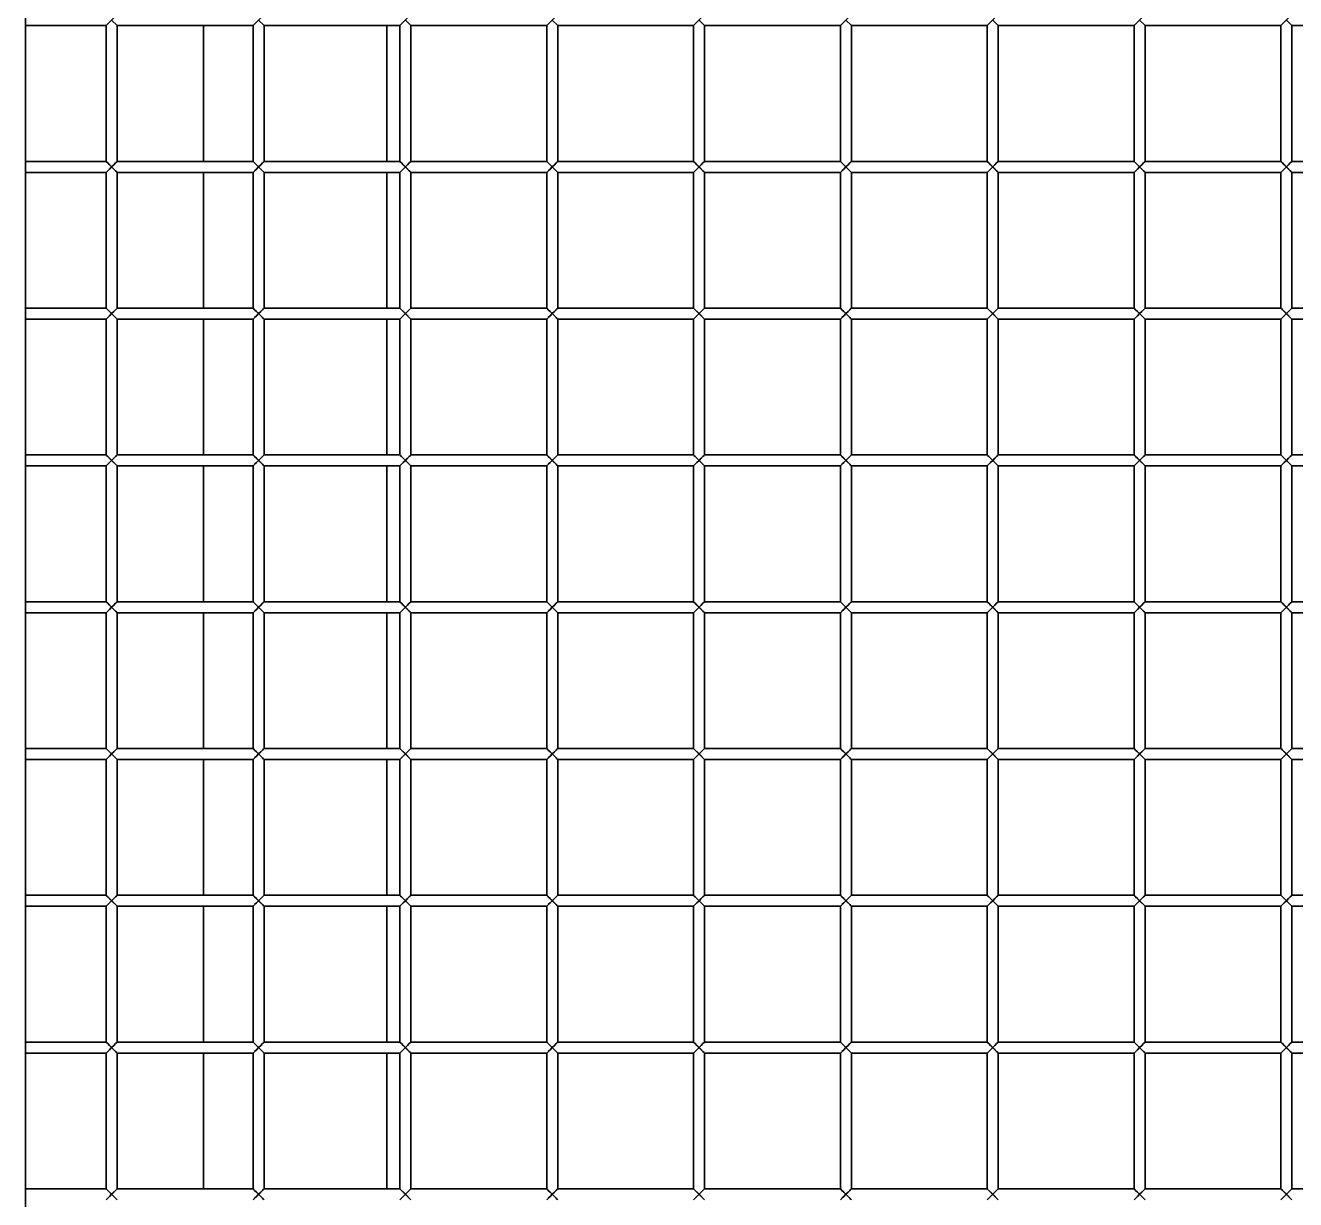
# Model space of a CAD drawing. Header units: millimetres. Extents: x 32496 to 166256, y 3504 to 23939.
# Drawn here: x 96671.3 to 97017.3, y 21598.6 to 21918.6 of the extents above; entities that cross this region are included whole.
import ezdxf

# ---------------------------------------------------------------- set-up
doc = ezdxf.new("R2010")
doc.units = ezdxf.units.MM
doc.layers.get('0').update_dxf_attribs({"lineweight": 35})

# ---------------------------------------------------------------- blocks, each defined once
blk = doc.blocks.new('8-1250')
at = {"linetype": 'Continuous'}
for p, q in [((-3291.63, -32393.79), (-3291.63, -33324.79)), ((-3269.63, -32841.79), (-3266.63, -32838.79)), ((-3229.63, -32841.79), (-3226.63, -32838.79)), ((-3189.63, -32841.79), (-3186.63, -32838.79)), ((-3149.63, -32841.79), (-3146.63, -32838.79)), ((-3109.63, -32841.79), (-3106.63, -32838.79)), ((-3069.63, -32841.79), (-3066.63, -32838.79)), ((-3029.63, -32841.79), (-3026.63, -32838.79)), ((-2989.63, -32841.79), (-2986.63, -32838.79)), ((-2949.63, -32841.79), (-2946.63, -32838.79)), ((-3291.63, -32841.79), (-3269.63, -32841.79)), ((-3269.63, -32841.79), (-3269.63, -32878.79)), ((-3266.63, -32841.79), (-3268.13, -32840.29)), ((-3266.63, -32841.79), (-3266.63, -32878.79)), ((-3266.63, -32841.79), (-3229.63, -32841.79)), ((-3243.13, -32878.79), (-3243.13, -32841.79)), ((-3229.63, -32841.79), (-3229.63, -32878.79)), ((-3226.63, -32841.79), (-3228.13, -32840.29)), ((-3226.63, -32841.79), (-3226.63, -32878.79)), ((-3226.63, -32841.79), (-3189.63, -32841.79)), ((-3193.13, -32841.79), (-3193.13, -32878.79)), ((-3189.63, -32841.79), (-3189.63, -32878.79)), ((-3186.63, -32841.79), (-3188.13, -32840.29)), ((-3186.63, -32841.79), (-3186.63, -32878.79)), ((-3186.63, -32841.79), (-3149.63, -32841.79)), ((-3149.63, -32841.79), (-3149.63, -32878.79)), ((-3146.63, -32841.79), (-3148.13, -32840.29)), ((-3146.63, -32841.79), (-3146.63, -32878.79)), ((-3146.63, -32841.79), (-3109.63, -32841.79)), ((-3109.63, -32841.79), (-3109.63, -32878.79)), ((-3106.63, -32841.79), (-3108.13, -32840.29)), ((-3106.63, -32841.79), (-3106.63, -32878.79)), ((-3106.63, -32841.79), (-3069.63, -32841.79)), ((-3069.63, -32841.79), (-3069.63, -32878.79)), ((-3066.63, -32841.79), (-3068.13, -32840.29)), ((-3066.63, -32841.79), (-3066.63, -32878.79)), ((-3066.63, -32841.79), (-3029.63, -32841.79)), ((-3029.63, -32841.79), (-3029.63, -32878.79)), ((-3026.63, -32841.79), (-3028.13, -32840.29)), ((-3026.63, -32841.79), (-3026.63, -32878.79)), ((-3026.63, -32841.79), (-2989.63, -32841.79)), ((-2989.63, -32841.79), (-2989.63, -32878.79)), ((-2986.63, -32841.79), (-2988.13, -32840.29)), ((-2986.63, -32841.79), (-2986.63, -32878.79)), ((-2986.63, -32841.79), (-2949.63, -32841.79)), ((-2949.63, -32841.79), (-2949.63, -32878.79)), ((-2946.63, -32841.79), (-2948.13, -32840.29)), ((-2946.63, -32841.79), (-2946.63, -32878.79)), ((-2946.63, -32841.79), (-2909.63, -32841.79)), ((-3291.63, -32878.79), (-3269.63, -32878.79)), ((-3269.63, -32881.79), (-3266.63, -32878.79)), ((-3269.63, -32878.79), (-3268.13, -32880.29)), ((-3266.63, -32881.79), (-3268.13, -32880.29)), ((-3266.63, -32878.79), (-3229.63, -32878.79)), ((-3229.63, -32881.79), (-3226.63, -32878.79)), ((-3229.63, -32878.79), (-3228.13, -32880.29)), ((-3226.63, -32881.79), (-3228.13, -32880.29)), ((-3226.63, -32878.79), (-3189.63, -32878.79)), ((-3189.63, -32881.79), (-3186.63, -32878.79)), ((-3189.63, -32878.79), (-3188.13, -32880.29)), ((-3186.63, -32881.79), (-3188.13, -32880.29)), ((-3186.63, -32878.79), (-3149.63, -32878.79)), ((-3149.63, -32881.79), (-3146.63, -32878.79)), ((-3149.63, -32878.79), (-3148.13, -32880.29)), ((-3146.63, -32881.79), (-3148.13, -32880.29)), ((-3146.63, -32878.79), (-3109.63, -32878.79)), ((-3109.63, -32881.79), (-3106.63, -32878.79)), ((-3109.63, -32878.79), (-3108.13, -32880.29)), ((-3106.63, -32881.79), (-3108.13, -32880.29)), ((-3106.63, -32878.79), (-3069.63, -32878.79)), ((-3069.63, -32881.79), (-3066.63, -32878.79)), ((-3069.63, -32878.79), (-3068.13, -32880.29)), ((-3066.63, -32881.79), (-3068.13, -32880.29)), ((-3066.63, -32878.79), (-3029.63, -32878.79)), ((-3029.63, -32881.79), (-3026.63, -32878.79)), ((-3029.63, -32878.79), (-3028.13, -32880.29)), ((-3026.63, -32881.79), (-3028.13, -32880.29)), ((-3026.63, -32878.79), (-2989.63, -32878.79)), ((-2989.63, -32881.79), (-2986.63, -32878.79)), ((-2989.63, -32878.79), (-2988.13, -32880.29)), ((-2986.63, -32881.79), (-2988.13, -32880.29)), ((-2986.63, -32878.79), (-2949.63, -32878.79)), ((-2949.63, -32881.79), (-2946.63, -32878.79)), ((-2949.63, -32878.79), (-2948.13, -32880.29)), ((-2946.63, -32881.79), (-2948.13, -32880.29)), ((-2946.63, -32878.79), (-2909.63, -32878.79)), ((-3291.63, -32881.79), (-3269.63, -32881.79)), ((-3269.63, -32881.79), (-3269.63, -32918.79)), ((-3266.63, -32881.79), (-3266.63, -32918.79)), ((-3266.63, -32881.79), (-3229.63, -32881.79)), ((-3243.13, -32918.79), (-3243.13, -32881.79)), ((-3229.63, -32881.79), (-3229.63, -32918.79)), ((-3226.63, -32881.79), (-3226.63, -32918.79)), ((-3226.63, -32881.79), (-3189.63, -32881.79)), ((-3193.13, -32881.79), (-3193.13, -32918.79)), ((-3189.63, -32881.79), (-3189.63, -32918.79)), ((-3186.63, -32881.79), (-3186.63, -32918.79)), ((-3186.63, -32881.79), (-3149.63, -32881.79)), ((-3149.63, -32881.79), (-3149.63, -32918.79)), ((-3146.63, -32881.79), (-3146.63, -32918.79)), ((-3146.63, -32881.79), (-3109.63, -32881.79)), ((-3109.63, -32881.79), (-3109.63, -32918.79)), ((-3106.63, -32881.79), (-3106.63, -32918.79)), ((-3106.63, -32881.79), (-3069.63, -32881.79)), ((-3069.63, -32881.79), (-3069.63, -32918.79)), ((-3066.63, -32881.79), (-3066.63, -32918.79)), ((-3066.63, -32881.79), (-3029.63, -32881.79)), ((-3029.63, -32881.79), (-3029.63, -32918.79)), ((-3026.63, -32881.79), (-3026.63, -32918.79)), ((-3026.63, -32881.79), (-2989.63, -32881.79)), ((-2989.63, -32881.79), (-2989.63, -32918.79)), ((-2986.63, -32881.79), (-2986.63, -32918.79)), ((-2986.63, -32881.79), (-2949.63, -32881.79)), ((-2949.63, -32881.79), (-2949.63, -32918.79)), ((-2946.63, -32881.79), (-2946.63, -32918.79)), ((-2946.63, -32881.79), (-2909.63, -32881.79)), ((-3291.63, -32918.79), (-3269.63, -32918.79)), ((-3291.63, -32921.79), (-3269.63, -32921.79)), ((-3269.63, -32921.79), (-3266.63, -32918.79)), ((-3269.63, -32918.79), (-3268.13, -32920.29)), ((-3269.63, -32921.79), (-3269.63, -32958.79)), ((-3266.63, -32921.79), (-3268.13, -32920.29)), ((-3266.63, -32918.79), (-3229.63, -32918.79)), ((-3266.63, -32921.79), (-3266.63, -32958.79)), ((-3266.63, -32921.79), (-3229.63, -32921.79)), ((-3243.13, -32958.79), (-3243.13, -32921.79)), ((-3229.63, -32921.79), (-3226.63, -32918.79)), ((-3229.63, -32918.79), (-3228.13, -32920.29)), ((-3229.63, -32921.79), (-3229.63, -32958.79)), ((-3226.63, -32921.79), (-3228.13, -32920.29)), ((-3226.63, -32918.79), (-3189.63, -32918.79)), ((-3226.63, -32921.79), (-3226.63, -32958.79)), ((-3226.63, -32921.79), (-3189.63, -32921.79)), ((-3193.13, -32921.79), (-3193.13, -32958.79)), ((-3189.63, -32921.79), (-3186.63, -32918.79)), ((-3189.63, -32918.79), (-3188.13, -32920.29)), ((-3189.63, -32921.79), (-3189.63, -32958.79)), ((-3186.63, -32921.79), (-3188.13, -32920.29)), ((-3186.63, -32918.79), (-3149.63, -32918.79)), ((-3186.63, -32921.79), (-3186.63, -32958.79)), ((-3186.63, -32921.79), (-3149.63, -32921.79)), ((-3149.63, -32921.79), (-3146.63, -32918.79)), ((-3149.63, -32918.79), (-3148.13, -32920.29)), ((-3149.63, -32921.79), (-3149.63, -32958.79)), ((-3146.63, -32921.79), (-3148.13, -32920.29)), ((-3146.63, -32918.79), (-3109.63, -32918.79)), ((-3146.63, -32921.79), (-3146.63, -32958.79)), ((-3146.63, -32921.79), (-3109.63, -32921.79)), ((-3109.63, -32921.79), (-3106.63, -32918.79)), ((-3109.63, -32918.79), (-3108.13, -32920.29)), ((-3109.63, -32921.79), (-3109.63, -32958.79)), ((-3106.63, -32921.79), (-3108.13, -32920.29)), ((-3106.63, -32918.79), (-3069.63, -32918.79)), ((-3106.63, -32921.79), (-3106.63, -32958.79)), ((-3106.63, -32921.79), (-3069.63, -32921.79)), ((-3069.63, -32921.79), (-3066.63, -32918.79)), ((-3069.63, -32918.79), (-3068.13, -32920.29)), ((-3069.63, -32921.79), (-3069.63, -32958.79)), ((-3066.63, -32921.79), (-3068.13, -32920.29)), ((-3066.63, -32918.79), (-3029.63, -32918.79)), ((-3066.63, -32921.79), (-3066.63, -32958.79)), ((-3066.63, -32921.79), (-3029.63, -32921.79)), ((-3029.63, -32921.79), (-3026.63, -32918.79)), ((-3029.63, -32918.79), (-3028.13, -32920.29)), ((-3029.63, -32921.79), (-3029.63, -32958.79)), ((-3026.63, -32921.79), (-3028.13, -32920.29)), ((-3026.63, -32918.79), (-2989.63, -32918.79)), ((-3026.63, -32921.79), (-3026.63, -32958.79)), ((-3026.63, -32921.79), (-2989.63, -32921.79)), ((-2989.63, -32921.79), (-2986.63, -32918.79)), ((-2989.63, -32918.79), (-2988.13, -32920.29)), ((-2989.63, -32921.79), (-2989.63, -32958.79)), ((-2986.63, -32921.79), (-2988.13, -32920.29)), ((-2986.63, -32918.79), (-2949.63, -32918.79)), ((-2986.63, -32921.79), (-2986.63, -32958.79)), ((-2986.63, -32921.79), (-2949.63, -32921.79)), ((-2949.63, -32921.79), (-2946.63, -32918.79)), ((-2949.63, -32918.79), (-2948.13, -32920.29)), ((-2949.63, -32921.79), (-2949.63, -32958.79)), ((-2946.63, -32921.79), (-2948.13, -32920.29)), ((-2946.63, -32918.79), (-2909.63, -32918.79)), ((-2946.63, -32921.79), (-2946.63, -32958.79)), ((-2946.63, -32921.79), (-2909.63, -32921.79)), ((-3291.63, -32958.79), (-3269.63, -32958.79)), ((-3269.63, -32961.79), (-3266.63, -32958.79)), ((-3269.63, -32958.79), (-3268.13, -32960.29)), ((-3266.63, -32958.79), (-3229.63, -32958.79)), ((-3229.63, -32961.79), (-3226.63, -32958.79)), ((-3229.63, -32958.79), (-3228.13, -32960.29)), ((-3226.63, -32958.79), (-3189.63, -32958.79)), ((-3189.63, -32961.79), (-3186.63, -32958.79)), ((-3189.63, -32958.79), (-3188.13, -32960.29)), ((-3186.63, -32958.79), (-3149.63, -32958.79)), ((-3149.63, -32961.79), (-3146.63, -32958.79)), ((-3149.63, -32958.79), (-3148.13, -32960.29)), ((-3146.63, -32958.79), (-3109.63, -32958.79)), ((-3109.63, -32961.79), (-3106.63, -32958.79)), ((-3109.63, -32958.79), (-3108.13, -32960.29)), ((-3106.63, -32958.79), (-3069.63, -32958.79)), ((-3069.63, -32961.79), (-3066.63, -32958.79)), ((-3069.63, -32958.79), (-3068.13, -32960.29)), ((-3066.63, -32958.79), (-3029.63, -32958.79)), ((-3029.63, -32961.79), (-3026.63, -32958.79)), ((-3029.63, -32958.79), (-3028.13, -32960.29)), ((-3026.63, -32958.79), (-2989.63, -32958.79)), ((-2989.63, -32961.79), (-2986.63, -32958.79)), ((-2989.63, -32958.79), (-2988.13, -32960.29)), ((-2986.63, -32958.79), (-2949.63, -32958.79)), ((-2949.63, -32961.79), (-2946.63, -32958.79)), ((-2949.63, -32958.79), (-2948.13, -32960.29)), ((-2946.63, -32958.79), (-2909.63, -32958.79)), ((-3291.63, -32961.79), (-3269.63, -32961.79)), ((-3269.63, -32961.79), (-3269.63, -32998.79)), ((-3266.63, -32961.79), (-3268.13, -32960.29)), ((-3266.63, -32961.79), (-3266.63, -32998.79)), ((-3266.63, -32961.79), (-3229.63, -32961.79)), ((-3243.13, -32998.79), (-3243.13, -32961.79)), ((-3229.63, -32961.79), (-3229.63, -32998.79)), ((-3226.63, -32961.79), (-3228.13, -32960.29)), ((-3226.63, -32961.79), (-3226.63, -32998.79)), ((-3226.63, -32961.79), (-3189.63, -32961.79)), ((-3193.13, -32961.79), (-3193.13, -32998.79)), ((-3189.63, -32961.79), (-3189.63, -32998.79)), ((-3186.63, -32961.79), (-3188.13, -32960.29)), ((-3186.63, -32961.79), (-3186.63, -32998.79)), ((-3186.63, -32961.79), (-3149.63, -32961.79)), ((-3149.63, -32961.79), (-3149.63, -32998.79)), ((-3146.63, -32961.79), (-3148.13, -32960.29)), ((-3146.63, -32961.79), (-3146.63, -32998.79)), ((-3146.63, -32961.79), (-3109.63, -32961.79)), ((-3109.63, -32961.79), (-3109.63, -32998.79)), ((-3106.63, -32961.79), (-3108.13, -32960.29)), ((-3106.63, -32961.79), (-3106.63, -32998.79)), ((-3106.63, -32961.79), (-3069.63, -32961.79)), ((-3069.63, -32961.79), (-3069.63, -32998.79)), ((-3066.63, -32961.79), (-3068.13, -32960.29)), ((-3066.63, -32961.79), (-3066.63, -32998.79)), ((-3066.63, -32961.79), (-3029.63, -32961.79)), ((-3029.63, -32961.79), (-3029.63, -32998.79)), ((-3026.63, -32961.79), (-3028.13, -32960.29)), ((-3026.63, -32961.79), (-3026.63, -32998.79)), ((-3026.63, -32961.79), (-2989.63, -32961.79)), ((-2989.63, -32961.79), (-2989.63, -32998.79)), ((-2986.63, -32961.79), (-2988.13, -32960.29)), ((-2986.63, -32961.79), (-2986.63, -32998.79)), ((-2986.63, -32961.79), (-2949.63, -32961.79)), ((-2949.63, -32961.79), (-2949.63, -32998.79)), ((-2946.63, -32961.79), (-2948.13, -32960.29)), ((-2946.63, -32961.79), (-2946.63, -32998.79)), ((-2946.63, -32961.79), (-2909.63, -32961.79)), ((-3291.63, -32998.79), (-3269.63, -32998.79)), ((-3269.63, -33001.79), (-3266.63, -32998.79)), ((-3269.63, -32998.79), (-3268.13, -33000.29)), ((-3266.63, -33001.79), (-3268.13, -33000.29)), ((-3266.63, -32998.79), (-3229.63, -32998.79)), ((-3229.63, -33001.79), (-3226.63, -32998.79)), ((-3229.63, -32998.79), (-3228.13, -33000.29)), ((-3226.63, -33001.79), (-3228.13, -33000.29)), ((-3226.63, -32998.79), (-3189.63, -32998.79)), ((-3189.63, -33001.79), (-3186.63, -32998.79)), ((-3189.63, -32998.79), (-3188.13, -33000.29)), ((-3186.63, -33001.79), (-3188.13, -33000.29)), ((-3186.63, -32998.79), (-3149.63, -32998.79)), ((-3149.63, -33001.79), (-3146.63, -32998.79)), ((-3149.63, -32998.79), (-3148.13, -33000.29)), ((-3146.63, -33001.79), (-3148.13, -33000.29)), ((-3146.63, -32998.79), (-3109.63, -32998.79)), ((-3109.63, -33001.79), (-3106.63, -32998.79)), ((-3109.63, -32998.79), (-3108.13, -33000.29)), ((-3106.63, -33001.79), (-3108.13, -33000.29)), ((-3106.63, -32998.79), (-3069.63, -32998.79)), ((-3069.63, -33001.79), (-3066.63, -32998.79)), ((-3069.63, -32998.79), (-3068.13, -33000.29)), ((-3066.63, -33001.79), (-3068.13, -33000.29)), ((-3066.63, -32998.79), (-3029.63, -32998.79)), ((-3029.63, -33001.79), (-3026.63, -32998.79)), ((-3029.63, -32998.79), (-3028.13, -33000.29)), ((-3026.63, -33001.79), (-3028.13, -33000.29)), ((-3026.63, -32998.79), (-2989.63, -32998.79)), ((-2989.63, -33001.79), (-2986.63, -32998.79)), ((-2989.63, -32998.79), (-2988.13, -33000.29)), ((-2986.63, -33001.79), (-2988.13, -33000.29)), ((-2986.63, -32998.79), (-2949.63, -32998.79)), ((-2949.63, -33001.79), (-2946.63, -32998.79)), ((-2949.63, -32998.79), (-2948.13, -33000.29)), ((-2946.63, -33001.79), (-2948.13, -33000.29)), ((-2946.63, -32998.79), (-2909.63, -32998.79)), ((-3291.63, -33001.79), (-3269.63, -33001.79)), ((-3269.63, -33001.79), (-3269.63, -33038.79)), ((-3266.63, -33001.79), (-3266.63, -33038.79)), ((-3266.63, -33001.79), (-3229.63, -33001.79)), ((-3243.13, -33038.79), (-3243.13, -33001.79)), ((-3229.63, -33001.79), (-3229.63, -33038.79)), ((-3226.63, -33001.79), (-3226.63, -33038.79)), ((-3226.63, -33001.79), (-3189.63, -33001.79)), ((-3193.13, -33001.79), (-3193.13, -33038.79)), ((-3189.63, -33001.79), (-3189.63, -33038.79)), ((-3186.63, -33001.79), (-3186.63, -33038.79)), ((-3186.63, -33001.79), (-3149.63, -33001.79)), ((-3149.63, -33001.79), (-3149.63, -33038.79)), ((-3146.63, -33001.79), (-3146.63, -33038.79)), ((-3146.63, -33001.79), (-3109.63, -33001.79)), ((-3109.63, -33001.79), (-3109.63, -33038.79)), ((-3106.63, -33001.79), (-3106.63, -33038.79)), ((-3106.63, -33001.79), (-3069.63, -33001.79)), ((-3069.63, -33001.79), (-3069.63, -33038.79)), ((-3066.63, -33001.79), (-3066.63, -33038.79)), ((-3066.63, -33001.79), (-3029.63, -33001.79)), ((-3029.63, -33001.79), (-3029.63, -33038.79)), ((-3026.63, -33001.79), (-3026.63, -33038.79)), ((-3026.63, -33001.79), (-2989.63, -33001.79)), ((-2989.63, -33001.79), (-2989.63, -33038.79)), ((-2986.63, -33001.79), (-2986.63, -33038.79)), ((-2986.63, -33001.79), (-2949.63, -33001.79)), ((-2949.63, -33001.79), (-2949.63, -33038.79)), ((-2946.63, -33001.79), (-2946.63, -33038.79)), ((-2946.63, -33001.79), (-2909.63, -33001.79)), ((-3291.63, -33038.79), (-3269.63, -33038.79)), ((-3269.63, -33041.79), (-3266.63, -33038.79)), ((-3269.63, -33038.79), (-3268.13, -33040.29)), ((-3266.63, -33038.79), (-3229.63, -33038.79)), ((-3229.63, -33041.79), (-3226.63, -33038.79)), ((-3229.63, -33038.79), (-3228.13, -33040.29)), ((-3226.63, -33038.79), (-3189.63, -33038.79)), ((-3189.63, -33041.79), (-3186.63, -33038.79)), ((-3189.63, -33038.79), (-3188.13, -33040.29)), ((-3186.63, -33038.79), (-3149.63, -33038.79)), ((-3149.63, -33041.79), (-3146.63, -33038.79)), ((-3149.63, -33038.79), (-3148.13, -33040.29)), ((-3146.63, -33038.79), (-3109.63, -33038.79)), ((-3109.63, -33041.79), (-3106.63, -33038.79)), ((-3109.63, -33038.79), (-3108.13, -33040.29)), ((-3106.63, -33038.79), (-3069.63, -33038.79)), ((-3069.63, -33041.79), (-3066.63, -33038.79)), ((-3069.63, -33038.79), (-3068.13, -33040.29)), ((-3066.63, -33038.79), (-3029.63, -33038.79)), ((-3029.63, -33041.79), (-3026.63, -33038.79)), ((-3029.63, -33038.79), (-3028.13, -33040.29)), ((-3026.63, -33038.79), (-2989.63, -33038.79)), ((-2989.63, -33041.79), (-2986.63, -33038.79)), ((-2989.63, -33038.79), (-2988.13, -33040.29)), ((-2986.63, -33038.79), (-2949.63, -33038.79)), ((-2949.63, -33041.79), (-2946.63, -33038.79)), ((-2949.63, -33038.79), (-2948.13, -33040.29)), ((-2946.63, -33038.79), (-2909.63, -33038.79)), ((-3291.63, -33041.79), (-3269.63, -33041.79)), ((-3269.63, -33041.79), (-3269.63, -33078.79)), ((-3266.63, -33041.79), (-3268.13, -33040.29)), ((-3266.63, -33041.79), (-3266.63, -33078.79)), ((-3266.63, -33041.79), (-3229.63, -33041.79)), ((-3243.13, -33078.79), (-3243.13, -33041.79)), ((-3229.63, -33041.79), (-3229.63, -33078.79)), ((-3226.63, -33041.79), (-3228.13, -33040.29)), ((-3226.63, -33041.79), (-3226.63, -33078.79)), ((-3226.63, -33041.79), (-3189.63, -33041.79)), ((-3193.13, -33041.79), (-3193.13, -33078.79)), ((-3189.63, -33041.79), (-3189.63, -33078.79)), ((-3186.63, -33041.79), (-3188.13, -33040.29)), ((-3186.63, -33041.79), (-3186.63, -33078.79)), ((-3186.63, -33041.79), (-3149.63, -33041.79)), ((-3149.63, -33041.79), (-3149.63, -33078.79)), ((-3146.63, -33041.79), (-3148.13, -33040.29)), ((-3146.63, -33041.79), (-3146.63, -33078.79)), ((-3146.63, -33041.79), (-3109.63, -33041.79)), ((-3109.63, -33041.79), (-3109.63, -33078.79)), ((-3106.63, -33041.79), (-3108.13, -33040.29)), ((-3106.63, -33041.79), (-3106.63, -33078.79)), ((-3106.63, -33041.79), (-3069.63, -33041.79)), ((-3069.63, -33041.79), (-3069.63, -33078.79)), ((-3066.63, -33041.79), (-3068.13, -33040.29)), ((-3066.63, -33041.79), (-3066.63, -33078.79)), ((-3066.63, -33041.79), (-3029.63, -33041.79)), ((-3029.63, -33041.79), (-3029.63, -33078.79)), ((-3026.63, -33041.79), (-3028.13, -33040.29)), ((-3026.63, -33041.79), (-3026.63, -33078.79)), ((-3026.63, -33041.79), (-2989.63, -33041.79)), ((-2989.63, -33041.79), (-2989.63, -33078.79)), ((-2986.63, -33041.79), (-2988.13, -33040.29)), ((-2986.63, -33041.79), (-2986.63, -33078.79)), ((-2986.63, -33041.79), (-2949.63, -33041.79)), ((-2949.63, -33041.79), (-2949.63, -33078.79)), ((-2946.63, -33041.79), (-2948.13, -33040.29)), ((-2946.63, -33041.79), (-2946.63, -33078.79)), ((-2946.63, -33041.79), (-2909.63, -33041.79)), ((-3291.63, -33078.79), (-3269.63, -33078.79)), ((-3269.63, -33081.79), (-3266.63, -33078.79)), ((-3269.63, -33078.79), (-3268.13, -33080.29)), ((-3266.63, -33081.79), (-3268.13, -33080.29)), ((-3266.63, -33078.79), (-3229.63, -33078.79)), ((-3229.63, -33081.79), (-3226.63, -33078.79)), ((-3229.63, -33078.79), (-3228.13, -33080.29)), ((-3226.63, -33081.79), (-3228.13, -33080.29)), ((-3226.63, -33078.79), (-3189.63, -33078.79)), ((-3189.63, -33081.79), (-3186.63, -33078.79)), ((-3189.63, -33078.79), (-3188.13, -33080.29)), ((-3186.63, -33081.79), (-3188.13, -33080.29)), ((-3186.63, -33078.79), (-3149.63, -33078.79)), ((-3149.63, -33081.79), (-3146.63, -33078.79)), ((-3149.63, -33078.79), (-3148.13, -33080.29)), ((-3146.63, -33081.79), (-3148.13, -33080.29)), ((-3146.63, -33078.79), (-3109.63, -33078.79)), ((-3109.63, -33081.79), (-3106.63, -33078.79)), ((-3109.63, -33078.79), (-3108.13, -33080.29)), ((-3106.63, -33081.79), (-3108.13, -33080.29)), ((-3106.63, -33078.79), (-3069.63, -33078.79)), ((-3069.63, -33081.79), (-3066.63, -33078.79)), ((-3069.63, -33078.79), (-3068.13, -33080.29)), ((-3066.63, -33081.79), (-3068.13, -33080.29)), ((-3066.63, -33078.79), (-3029.63, -33078.79)), ((-3029.63, -33081.79), (-3026.63, -33078.79)), ((-3029.63, -33078.79), (-3028.13, -33080.29)), ((-3026.63, -33081.79), (-3028.13, -33080.29)), ((-3026.63, -33078.79), (-2989.63, -33078.79)), ((-2989.63, -33081.79), (-2986.63, -33078.79)), ((-2989.63, -33078.79), (-2988.13, -33080.29)), ((-2986.63, -33081.79), (-2988.13, -33080.29)), ((-2986.63, -33078.79), (-2949.63, -33078.79)), ((-2949.63, -33081.79), (-2946.63, -33078.79)), ((-2949.63, -33078.79), (-2948.13, -33080.29)), ((-2946.63, -33081.79), (-2948.13, -33080.29)), ((-2946.63, -33078.79), (-2909.63, -33078.79)), ((-3291.63, -33081.79), (-3269.63, -33081.79)), ((-3269.63, -33081.79), (-3269.63, -33118.79)), ((-3266.63, -33081.79), (-3266.63, -33118.79)), ((-3266.63, -33081.79), (-3229.63, -33081.79)), ((-3243.13, -33118.79), (-3243.13, -33081.79)), ((-3229.63, -33081.79), (-3229.63, -33118.79)), ((-3226.63, -33081.79), (-3226.63, -33118.79)), ((-3226.63, -33081.79), (-3189.63, -33081.79)), ((-3193.13, -33081.79), (-3193.13, -33118.79)), ((-3189.63, -33081.79), (-3189.63, -33118.79)), ((-3186.63, -33081.79), (-3186.63, -33118.79)), ((-3186.63, -33081.79), (-3149.63, -33081.79)), ((-3149.63, -33081.79), (-3149.63, -33118.79)), ((-3146.63, -33081.79), (-3146.63, -33118.79)), ((-3146.63, -33081.79), (-3109.63, -33081.79)), ((-3109.63, -33081.79), (-3109.63, -33118.79)), ((-3106.63, -33081.79), (-3106.63, -33118.79)), ((-3106.63, -33081.79), (-3069.63, -33081.79)), ((-3069.63, -33081.79), (-3069.63, -33118.79)), ((-3066.63, -33081.79), (-3066.63, -33118.79)), ((-3066.63, -33081.79), (-3029.63, -33081.79)), ((-3029.63, -33081.79), (-3029.63, -33118.79)), ((-3026.63, -33081.79), (-3026.63, -33118.79)), ((-3026.63, -33081.79), (-2989.63, -33081.79)), ((-2989.63, -33081.79), (-2989.63, -33118.79)), ((-2986.63, -33081.79), (-2986.63, -33118.79)), ((-2986.63, -33081.79), (-2949.63, -33081.79)), ((-2949.63, -33081.79), (-2949.63, -33118.79)), ((-2946.63, -33081.79), (-2946.63, -33118.79)), ((-2946.63, -33081.79), (-2909.63, -33081.79)), ((-3291.63, -33118.79), (-3269.63, -33118.79)), ((-3269.63, -33121.79), (-3266.63, -33118.79)), ((-3269.63, -33118.79), (-3268.13, -33120.29)), ((-3266.63, -33118.79), (-3229.63, -33118.79)), ((-3229.63, -33121.79), (-3226.63, -33118.79)), ((-3229.63, -33118.79), (-3228.13, -33120.29)), ((-3226.63, -33118.79), (-3189.63, -33118.79)), ((-3189.63, -33121.79), (-3186.63, -33118.79)), ((-3189.63, -33118.79), (-3188.13, -33120.29)), ((-3186.63, -33118.79), (-3149.63, -33118.79)), ((-3149.63, -33121.79), (-3146.63, -33118.79)), ((-3149.63, -33118.79), (-3148.13, -33120.29)), ((-3146.63, -33118.79), (-3109.63, -33118.79)), ((-3109.63, -33121.79), (-3106.63, -33118.79)), ((-3109.63, -33118.79), (-3108.13, -33120.29)), ((-3106.63, -33118.79), (-3069.63, -33118.79)), ((-3069.63, -33121.79), (-3066.63, -33118.79)), ((-3069.63, -33118.79), (-3068.13, -33120.29)), ((-3066.63, -33118.79), (-3029.63, -33118.79)), ((-3029.63, -33121.79), (-3026.63, -33118.79)), ((-3029.63, -33118.79), (-3028.13, -33120.29)), ((-3026.63, -33118.79), (-2989.63, -33118.79)), ((-2989.63, -33121.79), (-2986.63, -33118.79)), ((-2989.63, -33118.79), (-2988.13, -33120.29)), ((-2986.63, -33118.79), (-2949.63, -33118.79)), ((-2949.63, -33121.79), (-2946.63, -33118.79)), ((-2949.63, -33118.79), (-2948.13, -33120.29)), ((-2946.63, -33118.79), (-2909.63, -33118.79)), ((-3291.63, -33121.79), (-3269.63, -33121.79)), ((-3269.63, -33121.79), (-3269.63, -33158.79)), ((-3266.63, -33121.79), (-3268.13, -33120.29)), ((-3266.63, -33121.79), (-3266.63, -33158.79)), ((-3266.63, -33121.79), (-3229.63, -33121.79)), ((-3243.13, -33158.79), (-3243.13, -33121.79)), ((-3229.63, -33121.79), (-3229.63, -33158.79)), ((-3226.63, -33121.79), (-3228.13, -33120.29)), ((-3226.63, -33121.79), (-3226.63, -33158.79)), ((-3226.63, -33121.79), (-3189.63, -33121.79)), ((-3193.13, -33121.79), (-3193.13, -33158.79)), ((-3189.63, -33121.79), (-3189.63, -33158.79)), ((-3186.63, -33121.79), (-3188.13, -33120.29)), ((-3186.63, -33121.79), (-3186.63, -33158.79)), ((-3186.63, -33121.79), (-3149.63, -33121.79)), ((-3149.63, -33121.79), (-3149.63, -33158.79)), ((-3146.63, -33121.79), (-3148.13, -33120.29)), ((-3146.63, -33121.79), (-3146.63, -33158.79)), ((-3146.63, -33121.79), (-3109.63, -33121.79)), ((-3109.63, -33121.79), (-3109.63, -33158.79)), ((-3106.63, -33121.79), (-3108.13, -33120.29)), ((-3106.63, -33121.79), (-3106.63, -33158.79)), ((-3106.63, -33121.79), (-3069.63, -33121.79)), ((-3069.63, -33121.79), (-3069.63, -33158.79)), ((-3066.63, -33121.79), (-3068.13, -33120.29)), ((-3066.63, -33121.79), (-3066.63, -33158.79)), ((-3066.63, -33121.79), (-3029.63, -33121.79)), ((-3029.63, -33121.79), (-3029.63, -33158.79)), ((-3026.63, -33121.79), (-3028.13, -33120.29)), ((-3026.63, -33121.79), (-3026.63, -33158.79)), ((-3026.63, -33121.79), (-2989.63, -33121.79)), ((-2989.63, -33121.79), (-2989.63, -33158.79)), ((-2986.63, -33121.79), (-2988.13, -33120.29)), ((-2986.63, -33121.79), (-2986.63, -33158.79)), ((-2986.63, -33121.79), (-2949.63, -33121.79)), ((-2949.63, -33121.79), (-2949.63, -33158.79)), ((-2946.63, -33121.79), (-2948.13, -33120.29)), ((-2946.63, -33121.79), (-2946.63, -33158.79)), ((-2946.63, -33121.79), (-2909.63, -33121.79)), ((-3291.63, -33158.79), (-3269.63, -33158.79)), ((-3269.63, -33161.79), (-3266.63, -33158.79)), ((-3269.63, -33158.79), (-3268.13, -33160.29)), ((-3266.63, -33161.79), (-3268.13, -33160.29)), ((-3266.63, -33158.79), (-3229.63, -33158.79)), ((-3229.63, -33161.79), (-3226.63, -33158.79)), ((-3229.63, -33158.79), (-3228.13, -33160.29)), ((-3226.63, -33161.79), (-3228.13, -33160.29)), ((-3226.63, -33158.79), (-3189.63, -33158.79)), ((-3189.63, -33161.79), (-3186.63, -33158.79)), ((-3189.63, -33158.79), (-3188.13, -33160.29)), ((-3186.63, -33161.79), (-3188.13, -33160.29)), ((-3186.63, -33158.79), (-3149.63, -33158.79)), ((-3149.63, -33161.79), (-3146.63, -33158.79)), ((-3149.63, -33158.79), (-3148.13, -33160.29)), ((-3146.63, -33161.79), (-3148.13, -33160.29)), ((-3146.63, -33158.79), (-3109.63, -33158.79)), ((-3109.63, -33161.79), (-3106.63, -33158.79)), ((-3109.63, -33158.79), (-3108.13, -33160.29)), ((-3106.63, -33161.79), (-3108.13, -33160.29)), ((-3106.63, -33158.79), (-3069.63, -33158.79)), ((-3069.63, -33161.79), (-3066.63, -33158.79)), ((-3069.63, -33158.79), (-3068.13, -33160.29)), ((-3066.63, -33161.79), (-3068.13, -33160.29)), ((-3066.63, -33158.79), (-3029.63, -33158.79)), ((-3029.63, -33161.79), (-3026.63, -33158.79)), ((-3029.63, -33158.79), (-3028.13, -33160.29)), ((-3026.63, -33161.79), (-3028.13, -33160.29)), ((-3026.63, -33158.79), (-2989.63, -33158.79)), ((-2989.63, -33161.79), (-2986.63, -33158.79)), ((-2989.63, -33158.79), (-2988.13, -33160.29)), ((-2986.63, -33161.79), (-2988.13, -33160.29)), ((-2986.63, -33158.79), (-2949.63, -33158.79)), ((-2949.63, -33161.79), (-2946.63, -33158.79)), ((-2949.63, -33158.79), (-2948.13, -33160.29)), ((-2946.63, -33161.79), (-2948.13, -33160.29)), ((-2946.63, -33158.79), (-2909.63, -33158.79))]:
    blk.add_line(p, q, dxfattribs=at)
for points in [[(-3269.51, -32878.9), (-3269.2, -32879.22), (-3268.71, -32879.71), (-3267.54, -32880.88)], [(-3268.13, -32880.29), (-3268.72, -32880.88), (-3269.19, -32881.35)], [(-3268.13, -32880.29), (-3267.54, -32879.7), (-3267.07, -32879.23), (-3266.74, -32878.9)], [(-3229.51, -32878.9), (-3229.2, -32879.22), (-3228.71, -32879.71), (-3227.54, -32880.88)], [(-3228.13, -32880.29), (-3228.72, -32880.88), (-3229.19, -32881.35)], [(-3228.13, -32880.29), (-3227.54, -32879.7), (-3227.07, -32879.23), (-3226.74, -32878.9)], [(-3189.51, -32878.9), (-3189.2, -32879.22), (-3188.71, -32879.71), (-3187.54, -32880.88)], [(-3188.13, -32880.29), (-3188.72, -32880.88), (-3189.19, -32881.35)], [(-3188.13, -32880.29), (-3187.54, -32879.7), (-3187.07, -32879.23), (-3186.74, -32878.9)], [(-3149.51, -32878.9), (-3149.2, -32879.22), (-3148.71, -32879.71), (-3147.54, -32880.88)], [(-3148.13, -32880.29), (-3148.72, -32880.88), (-3149.19, -32881.35)], [(-3148.13, -32880.29), (-3147.54, -32879.7), (-3147.07, -32879.23), (-3146.74, -32878.9)], [(-3109.51, -32878.9), (-3109.2, -32879.22), (-3108.71, -32879.71), (-3107.54, -32880.88)], [(-3108.13, -32880.29), (-3108.72, -32880.88), (-3109.19, -32881.35)], [(-3108.13, -32880.29), (-3107.54, -32879.7), (-3107.07, -32879.23), (-3106.74, -32878.9)], [(-3069.51, -32878.9), (-3069.2, -32879.22), (-3068.71, -32879.71), (-3067.54, -32880.88)], [(-3068.13, -32880.29), (-3068.72, -32880.88), (-3069.19, -32881.35)], [(-3068.13, -32880.29), (-3067.54, -32879.7), (-3067.07, -32879.23), (-3066.74, -32878.9)], [(-3029.51, -32878.9), (-3029.2, -32879.22), (-3028.71, -32879.71), (-3027.54, -32880.88)], [(-3028.13, -32880.29), (-3028.72, -32880.88), (-3029.19, -32881.35)], [(-3028.13, -32880.29), (-3027.54, -32879.7), (-3027.07, -32879.23), (-3026.74, -32878.9)], [(-2989.51, -32878.9), (-2989.2, -32879.22), (-2988.71, -32879.71), (-2987.54, -32880.88)], [(-2988.13, -32880.29), (-2988.72, -32880.88), (-2989.19, -32881.35)], [(-2988.13, -32880.29), (-2987.54, -32879.7), (-2987.07, -32879.23), (-2986.74, -32878.9)], [(-2949.51, -32878.9), (-2949.2, -32879.22), (-2948.71, -32879.71), (-2947.54, -32880.88)], [(-2948.13, -32880.29), (-2948.72, -32880.88), (-2949.19, -32881.35)], [(-2948.13, -32880.29), (-2947.54, -32879.7), (-2947.07, -32879.23), (-2946.74, -32878.9)], [(-3266.74, -32881.67), (-3267.07, -32881.35), (-3267.54, -32880.88)], [(-3226.74, -32881.67), (-3227.07, -32881.35), (-3227.54, -32880.88)], [(-3186.74, -32881.67), (-3187.07, -32881.35), (-3187.54, -32880.88)], [(-3146.74, -32881.67), (-3147.07, -32881.35), (-3147.54, -32880.88)], [(-3106.74, -32881.67), (-3107.07, -32881.35), (-3107.54, -32880.88)], [(-3066.74, -32881.67), (-3067.07, -32881.35), (-3067.54, -32880.88)], [(-3026.74, -32881.67), (-3027.07, -32881.35), (-3027.54, -32880.88)], [(-2986.74, -32881.67), (-2987.07, -32881.35), (-2987.54, -32880.88)], [(-2946.74, -32881.67), (-2947.07, -32881.35), (-2947.54, -32880.88)], [(-3269.51, -32918.9), (-3269.2, -32919.22), (-3268.71, -32919.71), (-3267.54, -32920.88)], [(-3268.13, -32920.29), (-3268.72, -32920.88), (-3269.19, -32921.35)], [(-3268.13, -32920.29), (-3267.54, -32919.7), (-3267.07, -32919.23), (-3266.74, -32918.9)], [(-3266.74, -32921.67), (-3267.07, -32921.35), (-3267.54, -32920.88)], [(-3229.51, -32918.9), (-3229.2, -32919.22), (-3228.71, -32919.71), (-3227.54, -32920.88)], [(-3228.13, -32920.29), (-3228.72, -32920.88), (-3229.19, -32921.35)], [(-3228.13, -32920.29), (-3227.54, -32919.7), (-3227.07, -32919.23), (-3226.74, -32918.9)], [(-3226.74, -32921.67), (-3227.07, -32921.35), (-3227.54, -32920.88)], [(-3189.51, -32918.9), (-3189.2, -32919.22), (-3188.71, -32919.71), (-3187.54, -32920.88)], [(-3188.13, -32920.29), (-3188.72, -32920.88), (-3189.19, -32921.35)], [(-3188.13, -32920.29), (-3187.54, -32919.7), (-3187.07, -32919.23), (-3186.74, -32918.9)], [(-3186.74, -32921.67), (-3187.07, -32921.35), (-3187.54, -32920.88)], [(-3149.51, -32918.9), (-3149.2, -32919.22), (-3148.71, -32919.71), (-3147.54, -32920.88)], [(-3148.13, -32920.29), (-3148.72, -32920.88), (-3149.19, -32921.35)], [(-3148.13, -32920.29), (-3147.54, -32919.7), (-3147.07, -32919.23), (-3146.74, -32918.9)], [(-3146.74, -32921.67), (-3147.07, -32921.35), (-3147.54, -32920.88)], [(-3109.51, -32918.9), (-3109.2, -32919.22), (-3108.71, -32919.71), (-3107.54, -32920.88)], [(-3108.13, -32920.29), (-3108.72, -32920.88), (-3109.19, -32921.35)], [(-3108.13, -32920.29), (-3107.54, -32919.7), (-3107.07, -32919.23), (-3106.74, -32918.9)], [(-3106.74, -32921.67), (-3107.07, -32921.35), (-3107.54, -32920.88)], [(-3069.51, -32918.9), (-3069.2, -32919.22), (-3068.71, -32919.71), (-3067.54, -32920.88)], [(-3068.13, -32920.29), (-3068.72, -32920.88), (-3069.19, -32921.35)], [(-3068.13, -32920.29), (-3067.54, -32919.7), (-3067.07, -32919.23), (-3066.74, -32918.9)], [(-3066.74, -32921.67), (-3067.07, -32921.35), (-3067.54, -32920.88)], [(-3029.51, -32918.9), (-3029.2, -32919.22), (-3028.71, -32919.71), (-3027.54, -32920.88)], [(-3028.13, -32920.29), (-3028.72, -32920.88), (-3029.19, -32921.35)], [(-3028.13, -32920.29), (-3027.54, -32919.7), (-3027.07, -32919.23), (-3026.74, -32918.9)], [(-3026.74, -32921.67), (-3027.07, -32921.35), (-3027.54, -32920.88)], [(-2989.51, -32918.9), (-2989.2, -32919.22), (-2988.71, -32919.71), (-2987.54, -32920.88)], [(-2988.13, -32920.29), (-2988.72, -32920.88), (-2989.19, -32921.35)], [(-2988.13, -32920.29), (-2987.54, -32919.7), (-2987.07, -32919.23), (-2986.74, -32918.9)], [(-2986.74, -32921.67), (-2987.07, -32921.35), (-2987.54, -32920.88)], [(-2949.51, -32918.9), (-2949.2, -32919.22), (-2948.71, -32919.71), (-2947.54, -32920.88)], [(-2948.13, -32920.29), (-2948.72, -32920.88), (-2949.19, -32921.35)], [(-2948.13, -32920.29), (-2947.54, -32919.7), (-2947.07, -32919.23), (-2946.74, -32918.9)], [(-2946.74, -32921.67), (-2947.07, -32921.35), (-2947.54, -32920.88)], [(-3269.51, -32958.9), (-3269.2, -32959.22), (-3268.71, -32959.71), (-3267.54, -32960.88)], [(-3268.13, -32960.29), (-3267.54, -32959.7), (-3267.07, -32959.23), (-3266.74, -32958.9)], [(-3229.51, -32958.9), (-3229.2, -32959.22), (-3228.71, -32959.71), (-3227.54, -32960.88)], [(-3228.13, -32960.29), (-3227.54, -32959.7), (-3227.07, -32959.23), (-3226.74, -32958.9)], [(-3189.51, -32958.9), (-3189.2, -32959.22), (-3188.71, -32959.71), (-3187.54, -32960.88)], [(-3188.13, -32960.29), (-3187.54, -32959.7), (-3187.07, -32959.23), (-3186.74, -32958.9)], [(-3149.51, -32958.9), (-3149.2, -32959.22), (-3148.71, -32959.71), (-3147.54, -32960.88)], [(-3148.13, -32960.29), (-3147.54, -32959.7), (-3147.07, -32959.23), (-3146.74, -32958.9)], [(-3109.51, -32958.9), (-3109.2, -32959.22), (-3108.71, -32959.71), (-3107.54, -32960.88)], [(-3108.13, -32960.29), (-3107.54, -32959.7), (-3107.07, -32959.23), (-3106.74, -32958.9)], [(-3069.51, -32958.9), (-3069.2, -32959.22), (-3068.71, -32959.71), (-3067.54, -32960.88)], [(-3068.13, -32960.29), (-3067.54, -32959.7), (-3067.07, -32959.23), (-3066.74, -32958.9)], [(-3029.51, -32958.9), (-3029.2, -32959.22), (-3028.71, -32959.71), (-3027.54, -32960.88)], [(-3028.13, -32960.29), (-3027.54, -32959.7), (-3027.07, -32959.23), (-3026.74, -32958.9)], [(-2989.51, -32958.9), (-2989.2, -32959.22), (-2988.71, -32959.71), (-2987.54, -32960.88)], [(-2988.13, -32960.29), (-2987.54, -32959.7), (-2987.07, -32959.23), (-2986.74, -32958.9)], [(-2949.51, -32958.9), (-2949.2, -32959.22), (-2948.71, -32959.71), (-2947.54, -32960.88)], [(-2948.13, -32960.29), (-2947.54, -32959.7), (-2947.07, -32959.23), (-2946.74, -32958.9)], [(-3268.13, -32960.29), (-3268.72, -32960.88), (-3269.19, -32961.35)], [(-3266.74, -32961.67), (-3267.07, -32961.35), (-3267.54, -32960.88)], [(-3228.13, -32960.29), (-3228.72, -32960.88), (-3229.19, -32961.35)], [(-3226.74, -32961.67), (-3227.07, -32961.35), (-3227.54, -32960.88)], [(-3188.13, -32960.29), (-3188.72, -32960.88), (-3189.19, -32961.35)], [(-3186.74, -32961.67), (-3187.07, -32961.35), (-3187.54, -32960.88)], [(-3148.13, -32960.29), (-3148.72, -32960.88), (-3149.19, -32961.35)], [(-3146.74, -32961.67), (-3147.07, -32961.35), (-3147.54, -32960.88)], [(-3108.13, -32960.29), (-3108.72, -32960.88), (-3109.19, -32961.35)], [(-3106.74, -32961.67), (-3107.07, -32961.35), (-3107.54, -32960.88)], [(-3068.13, -32960.29), (-3068.72, -32960.88), (-3069.19, -32961.35)], [(-3066.74, -32961.67), (-3067.07, -32961.35), (-3067.54, -32960.88)], [(-3028.13, -32960.29), (-3028.72, -32960.88), (-3029.19, -32961.35)], [(-3026.74, -32961.67), (-3027.07, -32961.35), (-3027.54, -32960.88)], [(-2988.13, -32960.29), (-2988.72, -32960.88), (-2989.19, -32961.35)], [(-2986.74, -32961.67), (-2987.07, -32961.35), (-2987.54, -32960.88)], [(-2948.13, -32960.29), (-2948.72, -32960.88), (-2949.19, -32961.35)], [(-2946.74, -32961.67), (-2947.07, -32961.35), (-2947.54, -32960.88)], [(-3269.51, -32998.9), (-3269.2, -32999.22), (-3268.71, -32999.71), (-3267.54, -33000.88)], [(-3268.13, -33000.29), (-3268.72, -33000.88), (-3269.19, -33001.35)], [(-3268.13, -33000.29), (-3267.54, -32999.7), (-3267.07, -32999.23), (-3266.74, -32998.9)], [(-3266.74, -33001.67), (-3267.07, -33001.35), (-3267.54, -33000.88)], [(-3229.51, -32998.9), (-3229.2, -32999.22), (-3228.71, -32999.71), (-3227.54, -33000.88)], [(-3228.13, -33000.29), (-3228.72, -33000.88), (-3229.19, -33001.35)], [(-3228.13, -33000.29), (-3227.54, -32999.7), (-3227.07, -32999.23), (-3226.74, -32998.9)], [(-3226.74, -33001.67), (-3227.07, -33001.35), (-3227.54, -33000.88)], [(-3189.51, -32998.9), (-3189.2, -32999.22), (-3188.71, -32999.71), (-3187.54, -33000.88)], [(-3188.13, -33000.29), (-3188.72, -33000.88), (-3189.19, -33001.35)], [(-3188.13, -33000.29), (-3187.54, -32999.7), (-3187.07, -32999.23), (-3186.74, -32998.9)], [(-3186.74, -33001.67), (-3187.07, -33001.35), (-3187.54, -33000.88)], [(-3149.51, -32998.9), (-3149.2, -32999.22), (-3148.71, -32999.71), (-3147.54, -33000.88)], [(-3148.13, -33000.29), (-3148.72, -33000.88), (-3149.19, -33001.35)], [(-3148.13, -33000.29), (-3147.54, -32999.7), (-3147.07, -32999.23), (-3146.74, -32998.9)], [(-3146.74, -33001.67), (-3147.07, -33001.35), (-3147.54, -33000.88)], [(-3109.51, -32998.9), (-3109.2, -32999.22), (-3108.71, -32999.71), (-3107.54, -33000.88)], [(-3108.13, -33000.29), (-3108.72, -33000.88), (-3109.19, -33001.35)], [(-3108.13, -33000.29), (-3107.54, -32999.7), (-3107.07, -32999.23), (-3106.74, -32998.9)], [(-3106.74, -33001.67), (-3107.07, -33001.35), (-3107.54, -33000.88)], [(-3069.51, -32998.9), (-3069.2, -32999.22), (-3068.71, -32999.71), (-3067.54, -33000.88)], [(-3068.13, -33000.29), (-3068.72, -33000.88), (-3069.19, -33001.35)], [(-3068.13, -33000.29), (-3067.54, -32999.7), (-3067.07, -32999.23), (-3066.74, -32998.9)], [(-3066.74, -33001.67), (-3067.07, -33001.35), (-3067.54, -33000.88)], [(-3029.51, -32998.9), (-3029.2, -32999.22), (-3028.71, -32999.71), (-3027.54, -33000.88)], [(-3028.13, -33000.29), (-3028.72, -33000.88), (-3029.19, -33001.35)], [(-3028.13, -33000.29), (-3027.54, -32999.7), (-3027.07, -32999.23), (-3026.74, -32998.9)], [(-3026.74, -33001.67), (-3027.07, -33001.35), (-3027.54, -33000.88)], [(-2989.51, -32998.9), (-2989.2, -32999.22), (-2988.71, -32999.71), (-2987.54, -33000.88)], [(-2988.13, -33000.29), (-2988.72, -33000.88), (-2989.19, -33001.35)], [(-2988.13, -33000.29), (-2987.54, -32999.7), (-2987.07, -32999.23), (-2986.74, -32998.9)], [(-2986.74, -33001.67), (-2987.07, -33001.35), (-2987.54, -33000.88)], [(-2949.51, -32998.9), (-2949.2, -32999.22), (-2948.71, -32999.71), (-2947.54, -33000.88)], [(-2948.13, -33000.29), (-2948.72, -33000.88), (-2949.19, -33001.35)], [(-2948.13, -33000.29), (-2947.54, -32999.7), (-2947.07, -32999.23), (-2946.74, -32998.9)], [(-2946.74, -33001.67), (-2947.07, -33001.35), (-2947.54, -33000.88)], [(-3269.51, -33038.9), (-3269.2, -33039.22), (-3268.71, -33039.71), (-3267.54, -33040.88)], [(-3268.13, -33040.29), (-3267.54, -33039.7), (-3267.07, -33039.23), (-3266.74, -33038.9)], [(-3229.51, -33038.9), (-3229.2, -33039.22), (-3228.71, -33039.71), (-3227.54, -33040.88)], [(-3228.13, -33040.29), (-3227.54, -33039.7), (-3227.07, -33039.23), (-3226.74, -33038.9)], [(-3189.51, -33038.9), (-3189.2, -33039.22), (-3188.71, -33039.71), (-3187.54, -33040.88)], [(-3188.13, -33040.29), (-3187.54, -33039.7), (-3187.07, -33039.23), (-3186.74, -33038.9)], [(-3149.51, -33038.9), (-3149.2, -33039.22), (-3148.71, -33039.71), (-3147.54, -33040.88)], [(-3148.13, -33040.29), (-3147.54, -33039.7), (-3147.07, -33039.23), (-3146.74, -33038.9)], [(-3109.51, -33038.9), (-3109.2, -33039.22), (-3108.71, -33039.71), (-3107.54, -33040.88)], [(-3108.13, -33040.29), (-3107.54, -33039.7), (-3107.07, -33039.23), (-3106.74, -33038.9)], [(-3069.51, -33038.9), (-3069.2, -33039.22), (-3068.71, -33039.71), (-3067.54, -33040.88)], [(-3068.13, -33040.29), (-3067.54, -33039.7), (-3067.07, -33039.23), (-3066.74, -33038.9)], [(-3029.51, -33038.9), (-3029.2, -33039.22), (-3028.71, -33039.71), (-3027.54, -33040.88)], [(-3028.13, -33040.29), (-3027.54, -33039.7), (-3027.07, -33039.23), (-3026.74, -33038.9)], [(-2989.51, -33038.9), (-2989.2, -33039.22), (-2988.71, -33039.71), (-2987.54, -33040.88)], [(-2988.13, -33040.29), (-2987.54, -33039.7), (-2987.07, -33039.23), (-2986.74, -33038.9)], [(-2949.51, -33038.9), (-2949.2, -33039.22), (-2948.71, -33039.71), (-2947.54, -33040.88)], [(-2948.13, -33040.29), (-2947.54, -33039.7), (-2947.07, -33039.23), (-2946.74, -33038.9)], [(-3268.13, -33040.29), (-3268.72, -33040.88), (-3269.19, -33041.35)], [(-3266.74, -33041.67), (-3267.07, -33041.35), (-3267.54, -33040.88)], [(-3228.13, -33040.29), (-3228.72, -33040.88), (-3229.19, -33041.35)], [(-3226.74, -33041.67), (-3227.07, -33041.35), (-3227.54, -33040.88)], [(-3188.13, -33040.29), (-3188.72, -33040.88), (-3189.19, -33041.35)], [(-3186.74, -33041.67), (-3187.07, -33041.35), (-3187.54, -33040.88)], [(-3148.13, -33040.29), (-3148.72, -33040.88), (-3149.19, -33041.35)], [(-3146.74, -33041.67), (-3147.07, -33041.35), (-3147.54, -33040.88)], [(-3108.13, -33040.29), (-3108.72, -33040.88), (-3109.19, -33041.35)], [(-3106.74, -33041.67), (-3107.07, -33041.35), (-3107.54, -33040.88)], [(-3068.13, -33040.29), (-3068.72, -33040.88), (-3069.19, -33041.35)], [(-3066.74, -33041.67), (-3067.07, -33041.35), (-3067.54, -33040.88)], [(-3028.13, -33040.29), (-3028.72, -33040.88), (-3029.19, -33041.35)], [(-3026.74, -33041.67), (-3027.07, -33041.35), (-3027.54, -33040.88)], [(-2988.13, -33040.29), (-2988.72, -33040.88), (-2989.19, -33041.35)], [(-2986.74, -33041.67), (-2987.07, -33041.35), (-2987.54, -33040.88)], [(-2948.13, -33040.29), (-2948.72, -33040.88), (-2949.19, -33041.35)], [(-2946.74, -33041.67), (-2947.07, -33041.35), (-2947.54, -33040.88)], [(-3269.51, -33078.9), (-3269.2, -33079.22), (-3268.71, -33079.71), (-3267.54, -33080.88)], [(-3268.13, -33080.29), (-3268.72, -33080.88), (-3269.19, -33081.35)], [(-3268.13, -33080.29), (-3267.54, -33079.7), (-3267.07, -33079.23), (-3266.74, -33078.9)], [(-3266.74, -33081.67), (-3267.07, -33081.35), (-3267.54, -33080.88)], [(-3229.51, -33078.9), (-3229.2, -33079.22), (-3228.71, -33079.71), (-3227.54, -33080.88)], [(-3228.13, -33080.29), (-3228.72, -33080.88), (-3229.19, -33081.35)], [(-3228.13, -33080.29), (-3227.54, -33079.7), (-3227.07, -33079.23), (-3226.74, -33078.9)], [(-3226.74, -33081.67), (-3227.07, -33081.35), (-3227.54, -33080.88)], [(-3189.51, -33078.9), (-3189.2, -33079.22), (-3188.71, -33079.71), (-3187.54, -33080.88)], [(-3188.13, -33080.29), (-3188.72, -33080.88), (-3189.19, -33081.35)], [(-3188.13, -33080.29), (-3187.54, -33079.7), (-3187.07, -33079.23), (-3186.74, -33078.9)], [(-3186.74, -33081.67), (-3187.07, -33081.35), (-3187.54, -33080.88)], [(-3149.51, -33078.9), (-3149.2, -33079.22), (-3148.71, -33079.71), (-3147.54, -33080.88)], [(-3148.13, -33080.29), (-3148.72, -33080.88), (-3149.19, -33081.35)], [(-3148.13, -33080.29), (-3147.54, -33079.7), (-3147.07, -33079.23), (-3146.74, -33078.9)], [(-3146.74, -33081.67), (-3147.07, -33081.35), (-3147.54, -33080.88)], [(-3109.51, -33078.9), (-3109.2, -33079.22), (-3108.71, -33079.71), (-3107.54, -33080.88)], [(-3108.13, -33080.29), (-3108.72, -33080.88), (-3109.19, -33081.35)], [(-3108.13, -33080.29), (-3107.54, -33079.7), (-3107.07, -33079.23), (-3106.74, -33078.9)], [(-3106.74, -33081.67), (-3107.07, -33081.35), (-3107.54, -33080.88)], [(-3069.51, -33078.9), (-3069.2, -33079.22), (-3068.71, -33079.71), (-3067.54, -33080.88)], [(-3068.13, -33080.29), (-3068.72, -33080.88), (-3069.19, -33081.35)], [(-3068.13, -33080.29), (-3067.54, -33079.7), (-3067.07, -33079.23), (-3066.74, -33078.9)], [(-3066.74, -33081.67), (-3067.07, -33081.35), (-3067.54, -33080.88)], [(-3029.51, -33078.9), (-3029.2, -33079.22), (-3028.71, -33079.71), (-3027.54, -33080.88)], [(-3028.13, -33080.29), (-3028.72, -33080.88), (-3029.19, -33081.35)], [(-3028.13, -33080.29), (-3027.54, -33079.7), (-3027.07, -33079.23), (-3026.74, -33078.9)], [(-3026.74, -33081.67), (-3027.07, -33081.35), (-3027.54, -33080.88)], [(-2989.51, -33078.9), (-2989.2, -33079.22), (-2988.71, -33079.71), (-2987.54, -33080.88)], [(-2988.13, -33080.29), (-2988.72, -33080.88), (-2989.19, -33081.35)], [(-2988.13, -33080.29), (-2987.54, -33079.7), (-2987.07, -33079.23), (-2986.74, -33078.9)], [(-2986.74, -33081.67), (-2987.07, -33081.35), (-2987.54, -33080.88)], [(-2949.51, -33078.9), (-2949.2, -33079.22), (-2948.71, -33079.71), (-2947.54, -33080.88)], [(-2948.13, -33080.29), (-2948.72, -33080.88), (-2949.19, -33081.35)], [(-2948.13, -33080.29), (-2947.54, -33079.7), (-2947.07, -33079.23), (-2946.74, -33078.9)], [(-2946.74, -33081.67), (-2947.07, -33081.35), (-2947.54, -33080.88)], [(-3269.51, -33118.9), (-3269.2, -33119.22), (-3268.71, -33119.71), (-3267.54, -33120.88)], [(-3268.13, -33120.29), (-3267.54, -33119.7), (-3267.07, -33119.23), (-3266.74, -33118.9)], [(-3229.51, -33118.9), (-3229.2, -33119.22), (-3228.71, -33119.71), (-3227.54, -33120.88)], [(-3228.13, -33120.29), (-3227.54, -33119.7), (-3227.07, -33119.23), (-3226.74, -33118.9)], [(-3189.51, -33118.9), (-3189.2, -33119.22), (-3188.71, -33119.71), (-3187.54, -33120.88)], [(-3188.13, -33120.29), (-3187.54, -33119.7), (-3187.07, -33119.23), (-3186.74, -33118.9)], [(-3149.51, -33118.9), (-3149.2, -33119.22), (-3148.71, -33119.71), (-3147.54, -33120.88)], [(-3148.13, -33120.29), (-3147.54, -33119.7), (-3147.07, -33119.23), (-3146.74, -33118.9)], [(-3109.51, -33118.9), (-3109.2, -33119.22), (-3108.71, -33119.71), (-3107.54, -33120.88)], [(-3108.13, -33120.29), (-3107.54, -33119.7), (-3107.07, -33119.23), (-3106.74, -33118.9)], [(-3069.51, -33118.9), (-3069.2, -33119.22), (-3068.71, -33119.71), (-3067.54, -33120.88)], [(-3068.13, -33120.29), (-3067.54, -33119.7), (-3067.07, -33119.23), (-3066.74, -33118.9)], [(-3029.51, -33118.9), (-3029.2, -33119.22), (-3028.71, -33119.71), (-3027.54, -33120.88)], [(-3028.13, -33120.29), (-3027.54, -33119.7), (-3027.07, -33119.23), (-3026.74, -33118.9)], [(-2989.51, -33118.9), (-2989.2, -33119.22), (-2988.71, -33119.71), (-2987.54, -33120.88)], [(-2988.13, -33120.29), (-2987.54, -33119.7), (-2987.07, -33119.23), (-2986.74, -33118.9)], [(-2949.51, -33118.9), (-2949.2, -33119.22), (-2948.71, -33119.71), (-2947.54, -33120.88)], [(-2948.13, -33120.29), (-2947.54, -33119.7), (-2947.07, -33119.23), (-2946.74, -33118.9)], [(-3268.13, -33120.29), (-3268.72, -33120.88), (-3269.19, -33121.35)], [(-3266.74, -33121.67), (-3267.07, -33121.35), (-3267.54, -33120.88)], [(-3228.13, -33120.29), (-3228.72, -33120.88), (-3229.19, -33121.35)], [(-3226.74, -33121.67), (-3227.07, -33121.35), (-3227.54, -33120.88)], [(-3188.13, -33120.29), (-3188.72, -33120.88), (-3189.19, -33121.35)], [(-3186.74, -33121.67), (-3187.07, -33121.35), (-3187.54, -33120.88)], [(-3148.13, -33120.29), (-3148.72, -33120.88), (-3149.19, -33121.35)], [(-3146.74, -33121.67), (-3147.07, -33121.35), (-3147.54, -33120.88)], [(-3108.13, -33120.29), (-3108.72, -33120.88), (-3109.19, -33121.35)], [(-3106.74, -33121.67), (-3107.07, -33121.35), (-3107.54, -33120.88)], [(-3068.13, -33120.29), (-3068.72, -33120.88), (-3069.19, -33121.35)], [(-3066.74, -33121.67), (-3067.07, -33121.35), (-3067.54, -33120.88)], [(-3028.13, -33120.29), (-3028.72, -33120.88), (-3029.19, -33121.35)], [(-3026.74, -33121.67), (-3027.07, -33121.35), (-3027.54, -33120.88)], [(-2988.13, -33120.29), (-2988.72, -33120.88), (-2989.19, -33121.35)], [(-2986.74, -33121.67), (-2987.07, -33121.35), (-2987.54, -33120.88)], [(-2948.13, -33120.29), (-2948.72, -33120.88), (-2949.19, -33121.35)], [(-2946.74, -33121.67), (-2947.07, -33121.35), (-2947.54, -33120.88)], [(-3269.51, -33158.9), (-3269.2, -33159.22), (-3268.71, -33159.71), (-3267.54, -33160.88)], [(-3268.13, -33160.29), (-3268.72, -33160.88), (-3269.19, -33161.35)], [(-3268.13, -33160.29), (-3267.54, -33159.7), (-3267.07, -33159.23), (-3266.74, -33158.9)], [(-3229.51, -33158.9), (-3229.2, -33159.22), (-3228.71, -33159.71), (-3227.54, -33160.88)], [(-3228.13, -33160.29), (-3228.72, -33160.88), (-3229.19, -33161.35)], [(-3228.13, -33160.29), (-3227.54, -33159.7), (-3227.07, -33159.23), (-3226.74, -33158.9)], [(-3189.51, -33158.9), (-3189.2, -33159.22), (-3188.71, -33159.71), (-3187.54, -33160.88)], [(-3188.13, -33160.29), (-3188.72, -33160.88), (-3189.19, -33161.35)], [(-3188.13, -33160.29), (-3187.54, -33159.7), (-3187.07, -33159.23), (-3186.74, -33158.9)], [(-3149.51, -33158.9), (-3149.2, -33159.22), (-3148.71, -33159.71), (-3147.54, -33160.88)], [(-3148.13, -33160.29), (-3148.72, -33160.88), (-3149.19, -33161.35)], [(-3148.13, -33160.29), (-3147.54, -33159.7), (-3147.07, -33159.23), (-3146.74, -33158.9)], [(-3109.51, -33158.9), (-3109.2, -33159.22), (-3108.71, -33159.71), (-3107.54, -33160.88)], [(-3108.13, -33160.29), (-3108.72, -33160.88), (-3109.19, -33161.35)], [(-3108.13, -33160.29), (-3107.54, -33159.7), (-3107.07, -33159.23), (-3106.74, -33158.9)], [(-3069.51, -33158.9), (-3069.2, -33159.22), (-3068.71, -33159.71), (-3067.54, -33160.88)], [(-3068.13, -33160.29), (-3068.72, -33160.88), (-3069.19, -33161.35)], [(-3068.13, -33160.29), (-3067.54, -33159.7), (-3067.07, -33159.23), (-3066.74, -33158.9)], [(-3029.51, -33158.9), (-3029.2, -33159.22), (-3028.71, -33159.71), (-3027.54, -33160.88)], [(-3028.13, -33160.29), (-3028.72, -33160.88), (-3029.19, -33161.35)], [(-3028.13, -33160.29), (-3027.54, -33159.7), (-3027.07, -33159.23), (-3026.74, -33158.9)], [(-2989.51, -33158.9), (-2989.2, -33159.22), (-2988.71, -33159.71), (-2987.54, -33160.88)], [(-2988.13, -33160.29), (-2988.72, -33160.88), (-2989.19, -33161.35)], [(-2988.13, -33160.29), (-2987.54, -33159.7), (-2987.07, -33159.23), (-2986.74, -33158.9)], [(-2949.51, -33158.9), (-2949.2, -33159.22), (-2948.71, -33159.71), (-2947.54, -33160.88)], [(-2948.13, -33160.29), (-2948.72, -33160.88), (-2949.19, -33161.35)], [(-2948.13, -33160.29), (-2947.54, -33159.7), (-2947.07, -33159.23), (-2946.74, -33158.9)], [(-3266.74, -33161.67), (-3267.07, -33161.35), (-3267.54, -33160.88)], [(-3226.74, -33161.67), (-3227.07, -33161.35), (-3227.54, -33160.88)], [(-3186.74, -33161.67), (-3187.07, -33161.35), (-3187.54, -33160.88)], [(-3146.74, -33161.67), (-3147.07, -33161.35), (-3147.54, -33160.88)], [(-3106.74, -33161.67), (-3107.07, -33161.35), (-3107.54, -33160.88)], [(-3066.74, -33161.67), (-3067.07, -33161.35), (-3067.54, -33160.88)], [(-3026.74, -33161.67), (-3027.07, -33161.35), (-3027.54, -33160.88)], [(-2986.74, -33161.67), (-2987.07, -33161.35), (-2987.54, -33160.88)], [(-2946.74, -33161.67), (-2947.07, -33161.35), (-2947.54, -33160.88)]]:
    blk.add_lwpolyline(points, dxfattribs=at)

msp = doc.modelspace()

# ---------------------------------------------------------------- block references
at = {"color": 6}
msp.add_blockref('8-1250', (99962.893, 54760.291), dxfattribs=at)

doc.saveas('drawing.dxf')
